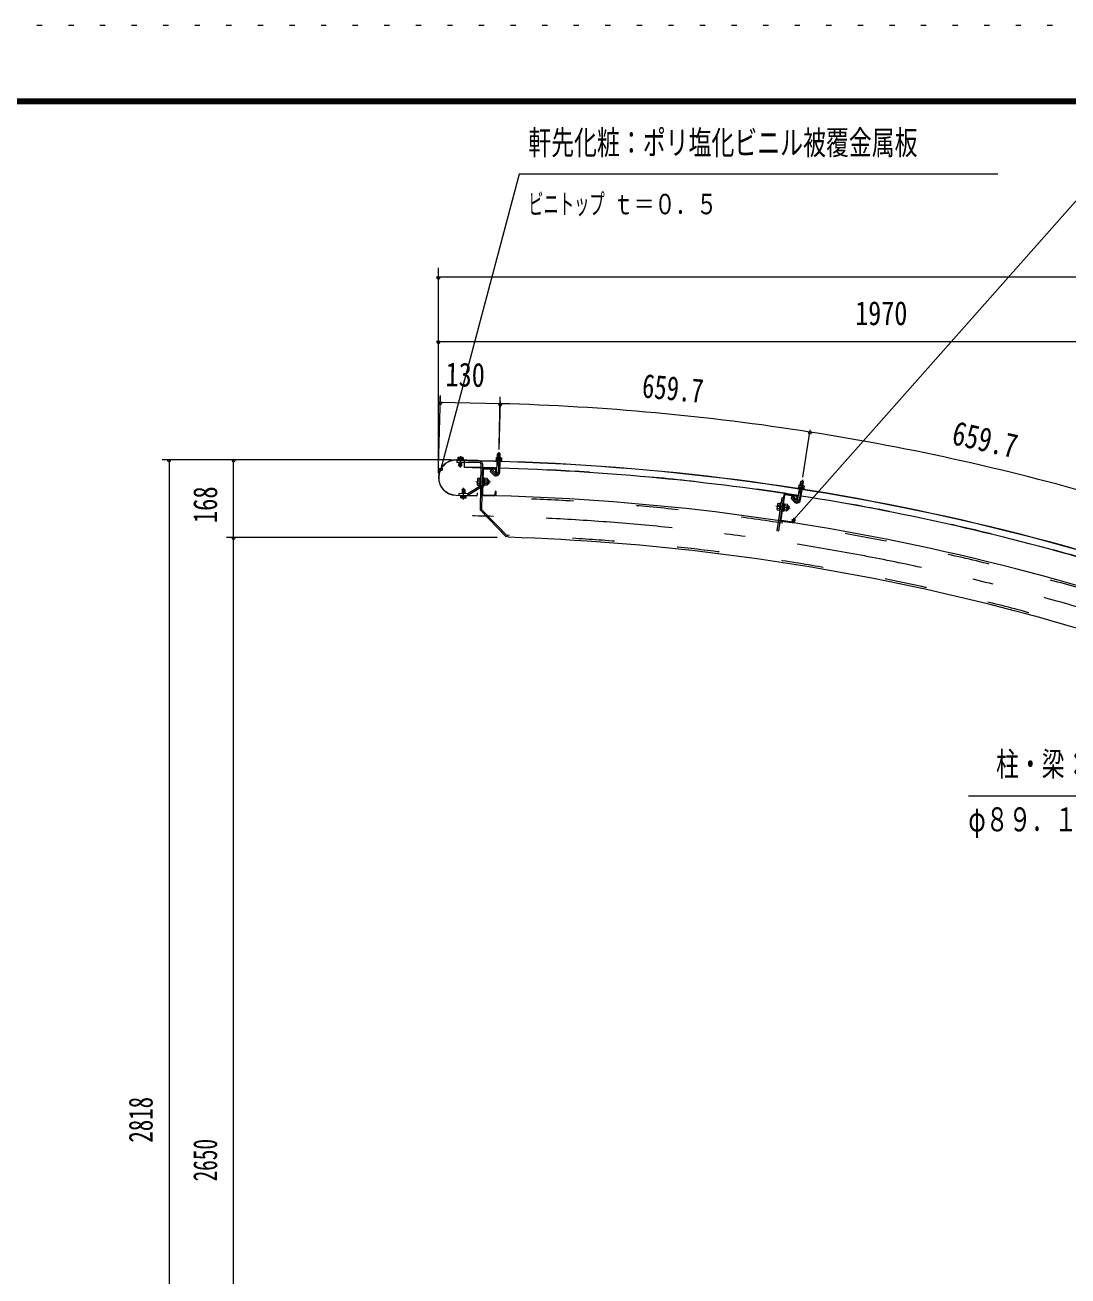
# Model space of a CAD drawing. Units: millimetres, scale not verified. Extents: x -31545 to 31552, y -14700 to 14700.
# Drawn here: x 10762 to 18690, y 5198 to 14700 of the extents above; entities that cross this region are included whole.
import ezdxf
from ezdxf.enums import TextEntityAlignment as Align

# ---------------------------------------------------------------- set-up
doc = ezdxf.new("R2010")
doc.units = ezdxf.units.MM
doc.header["$LTSCALE"] = 80
for name, pattern in [('USER2', [10, 4, -6]), ('USER3', [24, 12, -5, 2, -5]), ('USER4', [3, 0.5, -2.5])]:
    doc.linetypes.add(name, pattern=pattern)
for name, color, linetype, lineweight in [('0-6_2-02BOLD', 7, 'Continuous', 18), ('0-7_2-12HIDDEN', 3, 'USER2', 18), ('0-8_2-22CENTER', 3, 'USER3', 18), ('0-9_2-42THIN', 4, 'Continuous', 18), ('0-A_2-52DIM', 3, 'Continuous', 18), ('0-C_F-F1PAPER', 5, 'Continuous', 18), ('0-D_F-E_J_ADD', 5, 'USER4', 18)]:
    doc.layers.add(name, color=color, linetype=linetype, lineweight=lineweight)
doc.styles.add('ＭＳ ゴシック', font='')
doc.styles.get('ＭＳ ゴシック').set_extended_font_data('MS Gothic')

msp = doc.modelspace()

# ---------------------------------------------------------------- linework, layer by layer
at = {"layer": '0-6_2-02BOLD'}
for p, q in [((14052.07, 11413.76), (14051.82, 11401.54)), ((14055.16, 11415.47), (14052.07, 11413.76)), ((14089.45, 11414.78), (14055.16, 11415.47)), ((14062.17, 11413.56), (14061.93, 11401.33)), ((14082.37, 11413.16), (14082.13, 11400.93)), ((14342.79, 11412.57), (14342.36, 11396.84)), ((14345.89, 11414.25), (14342.79, 11412.57)), ((14352.89, 11412.3), (14352.46, 11396.57)), ((14352.54, 11414.07), (14353.3, 11442.59)), ((14356.89, 11445.99), (14353.3, 11442.59)), ((14374.3, 11442.02), (14353.3, 11442.59)), ((14370.89, 11445.61), (14356.89, 11445.99)), ((14374.3, 11442.02), (14370.89, 11445.61)), ((14373.09, 11411.76), (14372.67, 11396.03)), ((14373.53, 11413.51), (14374.3, 11442.02)), ((14041.44, 11394.39), (14204.86, 11391.12)), ((14204.89, 11392.87), (14041.48, 11396.14)), ((14221.31, 11373.99), (14043.55, 11377.54)), ((14060.55, 11352.35), (14061.05, 11377.2)), ((14063.98, 11348.78), (14060.55, 11352.35)), ((14081.54, 11351.93), (14060.55, 11352.35)), ((14061.27, 11388.39), (14061.39, 11393.99)), ((14063.98, 11348.78), (14077.98, 11348.5)), ((14081.54, 11351.93), (14077.98, 11348.5)), ((14081.55, 11351.93), (14082.04, 11376.77)), ((14082.27, 11387.97), (14082.38, 11393.57)), ((14093.9, 11400.69), (14093.79, 11395.09)), ((14099.83, 11390.58), (14099.18, 11338.08)), ((14204.89, 11392.87), (14204.86, 11391.12)), ((14228.18, 11366.85), (14221.16, 11016.48)), ((14239.37, 11366.62), (14232.46, 11020.89)), ((14244.13, 11324.52), (14240.38, 11136.96)), ((14249.84, 11330.01), (14332.43, 11328.36)), ((14249.95, 11335.61), (14332.53, 11333.95)), ((14313.42, 11324.2), (14298.17, 11309.75)), ((14322.25, 11284.35), (14298.17, 11309.75)), ((14337.49, 11298.79), (14313.42, 11324.2)), ((14337.91, 11322.65), (14337.43, 11298.85)), ((14340.7, 11396.89), (14340.56, 11391.64)), ((14340.56, 11391.64), (14384.29, 11390.46)), ((14340.7, 11396.89), (14384.43, 11395.71)), ((14342.22, 11391.6), (14342.07, 11386)), ((14342.07, 11386), (14382.47, 11384.91)), ((14343.51, 11322.53), (14343.04, 11298.74)), ((14349.57, 11303.43), (14351.73, 11383.98)), ((14351.04, 11358.19), (14372.03, 11357.62)), ((14370.56, 11302.87), (14372.72, 11383.42)), ((14382.62, 11390.51), (14382.47, 11384.91)), ((14384.43, 11395.71), (14384.29, 11390.46)), ((14201.06, 11253.62), (14200.17, 11209.53)), ((14202.79, 11218.39), (14219.6, 11218.06)), ((14203.31, 11244.66), (14220.12, 11244.32)), ((14220.46, 11260.94), (14226.05, 11260.82)), ((14238.06, 11300.84), (14226.86, 11301.07)), ((14248.45, 11260.38), (14242.85, 11260.48)), ((14254.85, 11230.49), (14247.72, 11223.63)), ((14247.85, 11230.63), (14254.99, 11237.49)), ((14248.4, 11257.92), (14255.4, 11257.78)), ((14255.4, 11257.78), (14254.31, 11203.19)), ((14274.9, 11216.95), (14254.59, 11217.36)), ((14275.42, 11243.21), (14255.11, 11243.62)), ((14278.04, 11252.08), (14277.16, 11207.99)), ((14284.87, 11243.89), (14277.88, 11244.03)), ((14289.67, 11221.04), (14284.31, 11215.9)), ((14284.87, 11243.89), (14290.02, 11238.54)), ((14289.67, 11221.04), (14290.02, 11238.54)), ((14337.43, 11298.85), (14343.04, 11298.74)), ((16653.92, 11204.81), (16658.34, 11232.99)), ((16662.34, 11235.9), (16658.34, 11232.99)), ((16679.09, 11229.73), (16658.34, 11232.99)), ((16676.18, 11233.73), (16662.34, 11235.9)), ((16674.67, 11201.56), (16679.09, 11229.73)), ((16679.09, 11229.73), (16676.18, 11233.73)), ((14036.11, 11128.1), (14194.28, 11124.93)), ((14036.15, 11129.84), (14194.31, 11126.68)), ((14072.57, 11121.76), (14072.68, 11127.36)), ((14084.09, 11109.3), (14084.33, 11121.53)), ((14084.92, 11170.52), (14084.31, 11140.08)), ((14084.92, 11170.52), (14088.49, 11173.95)), ((14084.92, 11170.52), (14105.91, 11170.1)), ((14102.48, 11173.67), (14088.49, 11173.95)), ((14102.48, 11173.67), (14105.91, 11170.1)), ((14104.29, 11108.89), (14104.54, 11121.12)), ((14105.91, 11170.1), (14105.3, 11139.66)), ((14114.4, 11108.69), (14114.64, 11120.92)), ((14128.2, 11140.38), (14221.72, 11200.06)), ((14134.22, 11130.94), (14227.75, 11190.62)), ((14198.2, 11145.86), (14197.88, 11130.11)), ((14200.17, 11209.53), (14202.53, 11205.26)), ((14202.53, 11205.26), (14219.34, 11204.93)), ((14245.75, 11125.65), (14328.34, 11123.99)), ((14245.86, 11131.25), (14328.45, 11129.59)), ((14247.31, 11203.33), (14254.31, 11203.19)), ((14274.63, 11203.81), (14254.33, 11204.22)), ((14277.16, 11207.99), (14274.63, 11203.81)), ((14334.64, 11158.88), (14334.16, 11135.08)), ((14334.64, 11158.88), (14340.24, 11158.77)), ((14340.24, 11158.77), (14339.76, 11134.97)), ((16529.36, 11130.77), (16488.46, 10858.01)), ((16534.91, 11129.93), (16507.08, 10944.41)), ((16541.27, 11134.64), (16622.96, 11122.39)), ((16542.1, 11140.18), (16623.79, 11127.93)), ((16603.57, 11120.71), (16586.6, 11108.34)), ((16624.19, 11092.42), (16603.57, 11120.71)), ((16636.76, 11095.47), (16649.25, 11175.08)), ((16639.97, 11189.29), (16639.16, 11184.1)), ((16639.16, 11184.1), (16682.38, 11177.32)), ((16640.8, 11183.84), (16639.94, 11178.31)), ((16639.94, 11178.31), (16679.86, 11172.04)), ((16645.25, 11149.58), (16666, 11146.33)), ((16647.35, 11205.84), (16681.24, 11200.53)), ((16654.04, 11203.01), (16651.6, 11187.47)), ((16657.51, 11092.22), (16670, 11171.82)), ((16674, 11199.87), (16671.57, 11184.33)), ((16680.73, 11177.58), (16679.86, 11172.04)), ((16681.24, 11200.53), (16683.98, 11198.31)), ((16683.98, 11198.31), (16681.54, 11182.76)), ((14077.01, 11107.67), (14111.3, 11106.98)), ((14111.3, 11106.98), (14114.4, 11108.69)), ((16483.08, 11065.15), (16476.53, 11021.54)), ((16514.76, 11108.89), (16477.39, 10859.68)), ((16480.27, 11030), (16496.9, 11027.5)), ((16483.08, 11065.15), (16486.11, 11068.97)), ((16484.16, 11055.98), (16500.79, 11053.48)), ((16486.11, 11068.97), (16502.74, 11066.47)), ((16503.25, 11069.92), (16494.43, 11011.07)), ((16503.25, 11069.92), (16508.79, 11069.08)), ((16525.84, 11107.22), (16514.76, 11108.89)), ((16530.95, 11065.76), (16522.12, 11006.92)), ((16530.95, 11065.76), (16525.41, 11066.59)), ((16533.45, 11035.3), (16525.49, 11029.42)), ((16526.53, 11036.34), (16534.49, 11042.23)), ((16555.49, 11045.28), (16535.4, 11048.3)), ((16559.23, 11053.73), (16552.68, 11010.12)), ((16564.95, 11044.73), (16558.03, 11045.77)), ((16564.95, 11044.73), (16560.8, 11017.04)), ((16564.95, 11044.73), (16569.37, 11038.77)), ((16566.77, 11021.46), (16569.37, 11038.77)), ((16607.21, 11080.05), (16586.6, 11108.34)), ((16627.67, 11116.02), (16624.14, 11092.48)), ((16624.14, 11092.48), (16629.68, 11091.65)), ((16633.21, 11115.19), (16629.68, 11091.65)), ((14418.37, 10811.22), (14221.16, 11016.48)), ((14436.35, 10808.68), (14232.46, 11020.89)), ((16494.43, 11011.07), (16499.97, 11010.24)), ((16510.96, 10932.5), (16592.65, 10920.25)), ((16511.79, 10938.04), (16593.48, 10925.79)), ((16522.12, 11006.92), (16516.58, 11007.75)), ((16522.49, 11009.34), (16529.41, 11008.3)), ((16549.65, 11006.31), (16529.56, 11009.32)), ((16551.6, 11019.3), (16531.51, 11022.31)), ((16552.68, 11010.12), (16549.65, 11006.31)), ((16603.37, 10954.03), (16599.85, 10930.5)), ((16477.39, 10859.68), (16488.46, 10858.01)), ((14426.44, 10818.98), (14418.37, 10811.22))]:
    msp.add_line(p, q, dxfattribs=at)
for points in [[(14089.45, 11414.78), (14092.48, 11412.96), (14092.23, 11400.73)], [(14345.89, 11414.25), (14380.17, 11413.33), (14383.18, 11411.49), (14382.77, 11395.75)], [(14221.54, 11385.19), (14043.78, 11388.74), (14043.55, 11377.54)], [(14093.9, 11400.69), (14050.16, 11401.57), (14050.04, 11395.97)], [(14201.06, 11253.62), (14203.57, 11257.79), (14220.38, 11257.45)], [(14220.46, 11260.94), (14219.26, 11201.44), (14224.87, 11201.34)], [(14248.45, 11260.38), (14247.26, 11200.88), (14241.66, 11201)], [(14278.04, 11252.08), (14275.69, 11256.34), (14255.38, 11256.75)], [(14284.87, 11243.89), (14284.31, 11215.9), (14277.32, 11216.04)], [(14124.29, 11139.28), (14059.81, 11140.57), (14059.59, 11129.37)], [(14072.57, 11121.76), (14116.31, 11120.89), (14116.42, 11126.49)], [(14077.01, 11107.67), (14073.99, 11109.5), (14074.23, 11121.73)], [(14198.2, 11145.86), (14199.95, 11145.82), (14199.63, 11130.08)], [(16639.97, 11189.29), (16683.19, 11182.5), (16682.38, 11177.32)], [(16647.35, 11205.84), (16644.06, 11204.57), (16641.62, 11189.03)], [(16530.58, 11063.34), (16537.51, 11062.3), (16529.41, 11008.3)], [(16559.23, 11053.73), (16557.44, 11058.27), (16537.35, 11061.28)], [(16476.53, 11021.54), (16478.32, 11017.01), (16494.95, 11014.52)], [(16566.77, 11021.46), (16560.8, 11017.04), (16553.88, 11018.08)], [(16603.37, 10954.03), (16608.91, 10953.21), (16605.38, 10929.66)]]:
    msp.add_lwpolyline(points, dxfattribs=at)
for centre, radius, start, end in [((14057, 11407.32), 8.11, 50.30775, 88.854), ((14071.71, 11385.35), 29.79, 69.02267, 108.68311), ((14087.3, 11406.71), 8.11, 88.854, 127.38544), ((14347.66, 11406.09), 8.11, 49.93085, 88.46228), ((14362.23, 11384.02), 29.79, 68.63316, 108.29361), ((14377.96, 11405.28), 8.11, 88.46228, 127.00851), ((14038.79, 11262.12), 134.05, 88.854, 268.854), ((14038.79, 11262.12), 132.3, 88.854, 268.854), ((13881.43, -6526.52), 17865.92, 88.49597, 89.30167), ((13881.43, -6526.52), 17916.67, 65.66528, 89.30167), ((13881.43, -6526.52), 17918.42, 65.66528, 89.30167), ((14221.17, 11366.99), 7, 358.854, 88.854), ((14221.17, 11366.99), 18.2, 358.854, 88.854), ((14249.73, 11324.41), 11.2, 88.854, 178.854), ((14249.73, 11324.41), 5.6, 88.854, 178.854), ((14332.31, 11322.76), 5.6, 358.854, 88.854), ((14332.31, 11322.76), 11.2, 358.854, 88.854), ((13881.43, -6526.52), 17865.92, 81.1133, 88.42862), ((14210.29, 11211.67), 10.07, 138.12717, 178.854), ((14237.22, 11230.84), 36.61, 157.82858, 199.87939), ((14211.07, 11251.07), 10.07, 178.854, 219.58083), ((14240.99, 11230.77), 36.61, 337.82858, 19.87941), ((14267.14, 11210.54), 10.07, 358.854, 39.58083), ((14267.93, 11249.93), 10.07, 318.12717, 358.854), ((14342.57, 11303.61), 28, 223.46228, 358.48836), ((14342.57, 11303.61), 7, 223.46228, 358.51442), ((14124.43, 11146.28), 18.2, 268.854, 302.54407), ((14124.43, 11146.28), 7, 268.854, 302.54407), ((14194.38, 11130.18), 5.25, 268.854, 358.854), ((14194.38, 11130.18), 3.5, 268.854, 358.854), ((14217.95, 11205.96), 7, 302.54407, 358.854), ((14217.95, 11205.96), 18.2, 302.54407, 358.854), ((13881.43, -6526.52), 17655.92, 65.80466, 88.854), ((14245.98, 11136.85), 11.2, 178.854, 268.854), ((14245.98, 11136.85), 5.6, 178.854, 268.854), ((14328.56, 11135.19), 11.2, 268.854, 358.854), ((14328.56, 11135.19), 5.6, 268.854, 358.854), ((16540.45, 11129.1), 11.2, 81.47133, 171.47133), ((16540.45, 11129.1), 5.6, 81.47133, 171.47133), ((16622.13, 11116.86), 5.6, 351.47133, 81.47133), ((16622.13, 11116.86), 11.2, 351.47133, 81.47133), ((16648.06, 11197.52), 8.11, 42.54817, 81.07961), ((16659.68, 11173.76), 29.79, 61.25049, 100.91093), ((13881.43, -6526.52), 17865.92, 73.73062, 81.04594), ((16678.01, 11192.83), 8.11, 81.07961, 119.62584), ((14079.17, 11115.74), 8.11, 268.854, 307.38544), ((14094.75, 11137.11), 29.79, 249.02267, 288.68311), ((14109.47, 11115.13), 8.11, 230.30775, 268.854), ((16486.84, 11022.37), 10.07, 130.74449, 171.47133), ((16516.01, 11037.92), 36.61, 150.44592, 192.49673), ((16492.68, 11061.34), 10.07, 171.47133, 212.19815), ((16519.75, 11037.36), 36.61, 330.44592, 12.49673), ((16548.92, 11052.91), 10.07, 310.74449, 351.47133), ((16629.84, 11096.54), 28, 216.07961, 351.10568), ((16629.84, 11096.54), 7, 216.07961, 351.13176), ((16512.62, 10943.58), 11.2, 171.47133, 261.47133), ((16512.62, 10943.58), 5.6, 171.47133, 261.47133), ((16543.08, 11013.94), 10.07, 351.47133, 32.19815), ((16594.31, 10931.33), 11.2, 261.47133, 351.47133), ((16594.31, 10931.33), 5.6, 261.47133, 351.47133), ((13881.43, -6526.52), 17344.08, 67.05199, 88.16655)]:
    msp.add_arc(centre, radius, start, end, dxfattribs=at)
at = {"layer": '0-7_2-12HIDDEN'}
for radius, start, end in [(17867.67, 88.49596, 89.30167), (17867.67, 81.1133, 88.42862), (17867.67, 73.73062, 81.04594), (17641.22, 65.80389, 88.854), (17358.77, 67.01984, 88.21622)]:
    msp.add_arc((13881.43, -6526.52), radius, start, end, dxfattribs=at)
at = {"layer": '0-8_2-22CENTER'}
for p, q in [((14072.52, 11425.63), (14070.77, 11338.14)), ((14364.15, 11455.43), (14360.06, 11303.14)), ((14298.57, 11324.6), (14329.87, 11291.57)), ((14190.12, 11231.78), (14300.35, 11229.58)), ((16670.75, 11244.33), (16647.13, 11093.83)), ((14093.95, 11096.83), (14095.7, 11184.31)), ((16588.9, 11123.02), (16615.7, 11086.24)), ((16578.45, 11028.56), (16469.42, 11044.91))]:
    msp.add_line(p, q, dxfattribs=at)
for centre, radius, start, end in [((14342.57, 11303.61), 17.5, 223.4623, 358.4623), ((16629.84, 11096.54), 17.5, 216.07962, 351.07962), ((13881.43, -6526.52), 17500, 65.24121, 90)]:
    msp.add_arc(centre, radius, start, end, dxfattribs=at)
at = {"layer": '0-9_2-42THIN'}
for p, q in [((14355.33, 11413.99), (14356.18, 11445.31)), ((14370.73, 11413.59), (14371.57, 11444.89)), ((14063.85, 11377.14), (14063.3, 11349.5)), ((14064.18, 11393.93), (14064.07, 11388.34)), ((14079.24, 11376.83), (14078.69, 11349.19)), ((14079.58, 11393.63), (14079.46, 11388.03)), ((14369.23, 11357.7), (14369.93, 11383.49)), ((14371.9, 11352.77), (14369.23, 11357.7)), ((14277.39, 11219.54), (14287.89, 11219.33)), ((14277.81, 11240.53), (14288.31, 11240.32)), ((16656.69, 11204.38), (16661.55, 11235.32)), ((16671.9, 11201.99), (16676.75, 11232.94)), ((14087.11, 11140.03), (14087.77, 11173.27)), ((14102.51, 11139.72), (14103.17, 11172.96)), ((16663.23, 11146.76), (16667.24, 11172.25)), ((16665.25, 11141.53), (16663.23, 11146.76)), ((16557.52, 11042.31), (16567.9, 11040.76)), ((16554.4, 11021.55), (16564.78, 11019.99))]:
    msp.add_line(p, q, dxfattribs=at)
for points in [[(14350.91, 11353.34), (14353.84, 11358.11), (14354.53, 11383.91)], [(16644.5, 11144.79), (16648.02, 11149.15), (16652.02, 11174.64)]]:
    msp.add_lwpolyline(points, dxfattribs=at)
at = {"layer": '0-A_2-52DIM'}
for p, q in [((14517.24, 13565.9), (13923.13, 11329.15)), ((18157.24, 13565.9), (14517.24, 13565.9)), ((18927.24, 13565.9), (16603.53, 10940.15)), ((13904.74, 11297.12), (13904.74, 12855.45)), ((13918.74, 12785.45), (13890.74, 12785.45)), ((28849.75, 12785.45), (13904.74, 12785.45)), ((13918.74, 12295.45), (13890.74, 12295.45)), ((13904.74, 12295.45), (28849.75, 12295.45)), ((13906.41, 11346.56), (13919.55, 11885.14)), ((13918.51, 11832.65), (13917.05, 11878.94)), ((13932.51, 11832.65), (13904.51, 11832.65)), ((14374.03, 11823.53), (13918.5, 11832.65)), ((14388.03, 11823.53), (14360.03, 11823.53)), ((14374.48, 11840.02), (14364.7, 11475.94)), ((14365.18, 11499.87), (14375.08, 11876.02)), ((16673.93, 11264.6), (16730.41, 11624.41)), ((16741.85, 11608.12), (16713.85, 11608.12)), ((14003.79, 11395.9), (11804.75, 11395.9)), ((11871.25, 11395.9), (11843.25, 11395.9)), ((11857.25, 11395.9), (11857.25, -1127.1)), ((12361.25, 11395.9), (12333.25, 11395.9)), ((12347.25, -1127.1), (12347.25, 11395.9)), ((13937.13, 11329.15), (13909.13, 11329.15)), ((16617.53, 10940.15), (16589.53, 10940.15)), ((14350.47, 10807.9), (12294.74, 10807.9)), ((12361.25, 10807.9), (12333.25, 10807.9)), ((17932.34, 8845.48), (19892.34, 8845.48))]:
    msp.add_line(p, q, dxfattribs=at)
for centre, radius, start, end in [((13904.74, 12785.45), 14, 180, 0), ((13904.74, 12295.45), 14, 180, 0), ((13918.51, 11832.65), 14, 180, 0), ((14374.03, 11823.53), 14, 180, 0), ((13881.41, -6526.63), 18356.77, 81.07959, 88.46222), ((16727.85, 11608.12), 14, 180, 0), ((13881.41, -6526.64), 18356.79, 73.69698, 81.07959), ((11857.25, 11395.9), 14, 180, 0), ((12347.25, 11395.9), 14, 180, 0), ((13923.13, 11329.15), 14, 180, 0), ((16603.53, 10940.15), 14, 180, 0), ((12347.25, 10807.9), 14, 180, 0)]:
    msp.add_arc(centre, radius, start, end, dxfattribs=at)
at = {"layer": '0-C_F-F1PAPER'}
for p, q in [((-9327.64, 14140), (30852.36, 14140)), ((-9324.14, 14136.5), (30848.86, 14136.5)), ((-9320.64, 14133), (30845.36, 14133)), ((-9317.14, 14129.5), (30841.86, 14129.5)), ((-9313.64, 14126), (30838.36, 14126)), ((-9310.14, 14122.5), (30834.86, 14122.5)), ((-9306.64, 14119), (30831.36, 14119)), ((-9303.14, 14115.5), (30827.86, 14115.5)), ((-9299.64, 14112), (30824.36, 14112)), ((-9296.14, 14108.5), (30820.86, 14108.5)), ((-9292.64, 14105), (30817.36, 14105))]:
    msp.add_line(p, q, dxfattribs=at)
at = {"layer": '0-D_F-E_J_ADD'}
msp.add_lwpolyline([(-10027.64, -14700), (-10027.64, 14700), (31552.36, 14700)], dxfattribs=at)

# ---------------------------------------------------------------- texts
at = {"layer": '0-A_2-52DIM', "color": 7, "style": 'ＭＳ ゴシック'}
for s, height, width, p in [('軒先化粧：ポリ塩化ビニル被覆金属板', 182.3, 0.7, (14587.24, 13660.77)), ('ビニトップ ', 155, 0.55, (14587.24, 13215.91)), ('ｔ＝０．５', 155, 0.75, (15230.23, 13215.91)), ('1970', 182.3, 0.8, (17071.97, 12365.45)), ('柱・梁：丸パイプ', 182.3, 0.7, (18142.34, 8940.36)), ('φ８９．１×４．２', 182.3, 0.7, (17932.34, 8520.35))]:
    msp.add_text(s, height=height, dxfattribs=dict(at, width=width)).set_placement(p, align=Align.BOTTOM_LEFT)
for s, rotation, width, p in [('130', 358.854, 0.8, (13956.73, 11901.9)), ('659.7', 354.771, 0.75, (15441.75, 11816.78)), ('659.7', 347.388, 0.8, (17785.86, 11464.22)), ('168', 90, 0.75, (12277.24, 10916.42)), ('2818', 90, 0.7, (11787.25, 6210.62)), ('2650', 90, 0.65, (12277.25, 5916.08))]:
    msp.add_text(s, height=182.3, rotation=rotation, dxfattribs=dict(at, width=width)).set_placement(p, align=Align.BOTTOM_LEFT)

doc.saveas('drawing.dxf')
